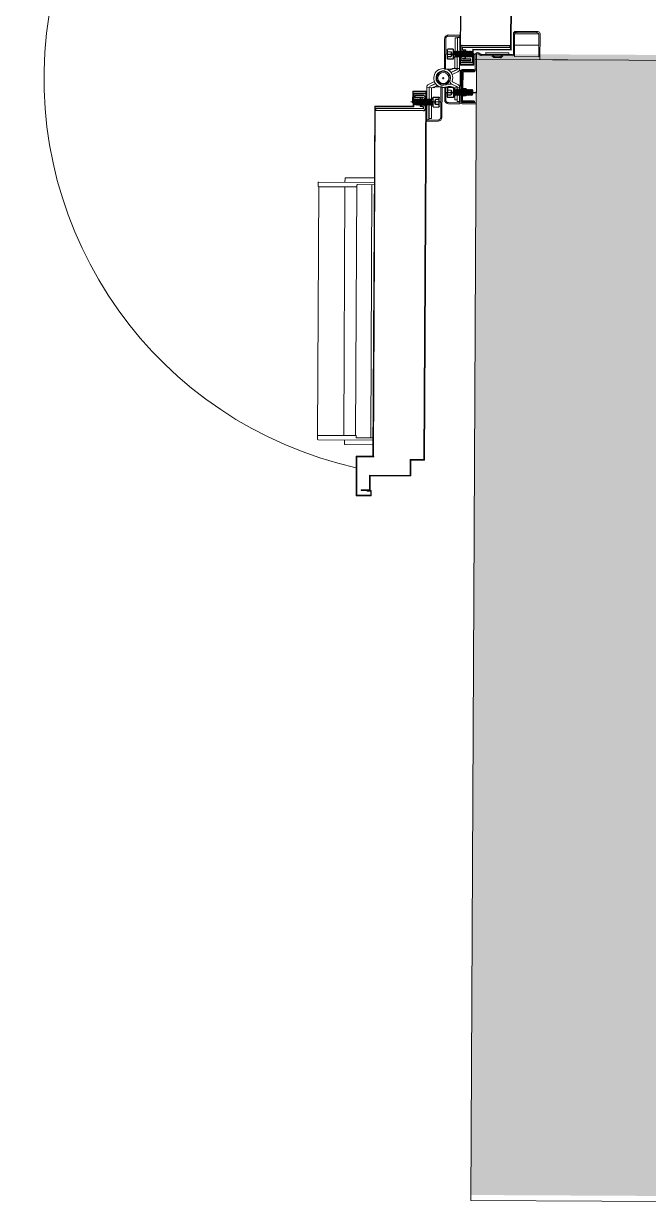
# Model space of a CAD drawing. Header units: centimetres. Extents: x 139057 to 200038, y 34824 to 80516.
# Drawn here: x 176458.8 to 176541, y 52712.3 to 52867.8 of the extents above; entities that cross this region are included whole.
import ezdxf

# ---------------------------------------------------------------- set-up
doc = ezdxf.new("R2010")
doc.units = ezdxf.units.CM
doc.header["$LTSCALE"] = 100
doc.linetypes.add('TRATTEGGIATA', pattern=[0.75, 0.5, -0.25])
doc.layers.get('0').update_dxf_attribs({"lineweight": 0})
doc.layers.add('410_STRUTTURE_001-AM_0', color=7, linetype='Continuous', lineweight=0)
doc.layers.add('441_SERRAMENTI_001-AM_0', color=1, linetype='Continuous', lineweight=0)
for name, color, linetype in [('_retini_strutture', 7, 'Continuous'), ('Layer1', 7, 'Continuous'), ('Layer2', 2, 'Continuous'), ('Layer3', 7, 'Continuous')]:
    doc.layers.add(name, color=color, linetype=linetype)

# ---------------------------------------------------------------- blocks, each defined once
blk = doc.blocks.new('rf')
at = {"layer": 'Layer1', "color": 9, "linetype": 'Continuous'}
for p, q in [((-5, -126), (-5, 0)), ((0, 0), (-5, 0)), ((0, -125), (0, 0)), ((11.6, -117), (6.6, -117)), ((6.6, -125), (6.6, -117)), ((11.6, -126), (11.6, -117)), ((24.4, -126), (24.4, -117)), ((29.4, -117), (24.4, -117)), ((29.4, -125), (29.4, -117)), ((30, -125), (30, -103)), ((35, -103), (30, -103)), ((35, -126), (35, -103)), ((7.6, -130), (-1, -130)), ((6.6, -125), (0, -125)), ((29.7, -130), (7.6, -130)), ((24.4, -125), (11.6, -125)), ((31, -130), (28.4, -130)), ((30, -125), (29.4, -125))]:
    blk.add_line(p, q, dxfattribs=at)
for centre, start, end in [((-1, -126), 180, 270), ((7.6, -126), 270, 0), ((28.4, -126), 180, 270), ((31, -126), 270, 0)]:
    blk.add_arc(centre, 4, start, end, dxfattribs=at)
at = {"layer": 'Layer2', "color": 9, "linetype": 'Continuous'}
for p, q in [((11.6, -117), (10, -118)), ((10, -118), (11.6, -119)), ((11.6, -119), (10, -120)), ((10, -120), (11.6, -121)), ((11.6, -121), (10, -122)), ((10, -122), (11.6, -123)), ((11.6, -123), (10, -124)), ((10, -124), (11.6, -125)), ((25.2, -117), (24.4, -117.5)), ((24.4, -117.5), (26, -118.5)), ((26, -118.5), (24.4, -119.5)), ((24.4, -119.5), (26, -120.5)), ((26, -120.5), (24.4, -121.5)), ((24.4, -121.5), (26, -122.5)), ((26, -122.5), (24.4, -123.5)), ((24.4, -123.5), (26, -124.5)), ((11.6, -125), (10, -126)), ((10, -126), (11.5, -126.9)), ((11.4, -127.1), (10, -128)), ((10, -128), (10.7, -128.5)), ((26, -124.5), (24.4, -125.5)), ((24.4, -125.5), (26, -126.5)), ((26, -126.5), (24.6, -127.4)), ((24.8, -127.8), (26, -128.5)), ((26, -128.5), (25.5, -128.8))]:
    blk.add_line(p, q, dxfattribs=at)
blk = doc.blocks.new('COPRITESTA2C')
for p, q in [((0, 0), (44, 0)), ((0, 0), (0, -10)), ((44, 0), (44, -15)), ((-1, -10), (-1, -20)), ((-1, -10), (0, -10)), ((-1, -20), (39, -20))]:
    blk.add_line(p, q)
at = {"linetype": 'TRATTEGGIATA', "ltscale": 10}
for p, q in [((42.5, 0), (42.5, -15)), ((-1, -18.5), (39, -18.5))]:
    blk.add_line(p, q, dxfattribs=at)
blk.add_arc((39, -15), 5, 270, 0)
blk.add_arc((39, -15), 3.5, 270, 0, dxfattribs=at)
blk = doc.blocks.new('COPRITESTA1C')
for p, q in [((0, 0), (0, -10)), ((0, 0), (21, 0)), ((21, 0), (21, -15)), ((-1, -10), (-1, -20)), ((-1, -10), (0, -10)), ((-1, -20), (16, -20))]:
    blk.add_line(p, q)
at = {"linetype": 'TRATTEGGIATA', "ltscale": 10}
for p, q in [((19.5, 0), (19.5, -15)), ((-1, -18.5), (16, -18.5))]:
    blk.add_line(p, q, dxfattribs=at)
blk.add_arc((16, -15), 3.5, 270, 0, dxfattribs=at)
blk.add_arc((16, -15), 5, 270, 0)
blk = doc.blocks.new('VTR0210A')
at = {"layer": 'Layer1', "color": 9}
for p, q in [((-33, 2.8), (-33, -1.8)), ((-32.9, -2.2), (-32.5, 4)), ((-32.9, 3.2), (-32.5, 4)), ((-32.5, 4), (-32, 3)), ((-32, -4), (-31.5, 4)), ((-32, 3), (-31.5, 4)), ((-31.5, 4), (-31, 3)), ((-31, -4), (-30.5, 4)), ((-31, 3), (-30.5, 4)), ((-30.5, 4), (-30, 3)), ((-30, -4), (-29.5, 4)), ((-30, 3), (-29.5, 4)), ((-29.5, 4), (-29, 3)), ((-29, -4), (-28.5, 4)), ((-29, 3), (-28.5, 4)), ((-28.5, 4), (-28, 3)), ((-28, -4), (-27.5, 4)), ((-28, 3), (-27.5, 4)), ((-27.5, 4), (-27, 3)), ((-27, -4), (-26.5, 4)), ((-27, 3), (-26.5, 4)), ((-26.5, 4), (-26, 3)), ((-26, -4), (-25.5, 4)), ((-26, 3), (-25.5, 4)), ((-25.5, 4), (-25, 3)), ((-25, -4), (-24.5, 4)), ((-25, 3), (-24.5, 4)), ((-24.5, 4), (-24, 3)), ((-24, -4), (-23.5, 4)), ((-24, 3), (-23.5, 4)), ((-23.5, 4), (-23, 3)), ((-23, -4), (-22.5, 4)), ((-23, 3), (-22.5, 4)), ((-22.5, 4), (-22, 3)), ((-22, -4), (-21.5, 4)), ((-22, 3), (-21.5, 4)), ((-21.5, 4), (-21, 3)), ((-21, -4), (-20.5, 4)), ((-21, 3), (-20.5, 4)), ((-20.5, 4), (-20, 3)), ((-20, -4), (-19.5, 4)), ((-20, 3), (-19.5, 4)), ((-19.5, 4), (-19, 3)), ((-19, -4), (-18.5, 4)), ((-19, 3), (-18.5, 4)), ((-18.5, 4), (-18, 3)), ((-18, -4), (-17.5, 4)), ((-18, 3), (-17.5, 4)), ((-17.5, 4), (-17, 3)), ((-17, -4), (-16.5, 4)), ((-17, 3), (-16.5, 4)), ((-16.5, 4), (-16, 3)), ((-16, -4), (-15.5, 4)), ((-16, 3), (-15.5, 4)), ((-15.5, 4), (-15, 3)), ((-15, -4), (-14.5, 4)), ((-15, 3), (-14.5, 4)), ((-14.5, 4), (-14, 3)), ((-14, -4), (-13.5, 4)), ((-14, 3), (-13.5, 4)), ((-13.5, 4), (-13, 3)), ((-13, -4), (-12.5, 4)), ((-13, 3), (-12.5, 4)), ((-12.5, 4), (-12, 3)), ((-12, -4), (-11.5, 4)), ((-12, 3), (-11.5, 4)), ((-11.5, 4), (-11, 3)), ((-11, -4), (-10.5, 4)), ((-11, 3), (-10.5, 4)), ((-10.5, 4), (-10, 3)), ((-10, 3), (-9.7, 3.6)), ((-8, 4), (-9, 4)), ((-8, 6.5), (-0.8, 6.5)), ((-8, 6.5), (-8, -6.5)), ((-5, 3.2), (-6, 0)), ((-6, 0), (-5, -3.2)), ((-5, 3.2), (-5, -3.2)), ((0, 3.2), (-5, 3.2)), ((0, 5.7), (0, -5.7)), ((-32.9, -2.2), (-32, -4)), ((-32, -4), (-31.5, -3)), ((-31.5, -3), (-31, -4)), ((-31, -4), (-30.5, -3)), ((-30.5, -3), (-30, -4)), ((-30, -4), (-29.5, -3)), ((-29.5, -3), (-29, -4)), ((-29, -4), (-28.5, -3)), ((-28.5, -3), (-28, -4)), ((-28, -4), (-27.5, -3)), ((-27.5, -3), (-27, -4)), ((-27, -4), (-26.5, -3)), ((-26.5, -3), (-26, -4)), ((-26, -4), (-25.5, -3)), ((-25.5, -3), (-25, -4)), ((-25, -4), (-24.5, -3)), ((-24.5, -3), (-24, -4)), ((-24, -4), (-23.5, -3)), ((-23.5, -3), (-23, -4)), ((-23, -4), (-22.5, -3)), ((-22.5, -3), (-22, -4)), ((-22, -4), (-21.5, -3)), ((-21.5, -3), (-21, -4)), ((-21, -4), (-20.5, -3)), ((-20.5, -3), (-20, -4)), ((-20, -4), (-19.5, -3)), ((-19.5, -3), (-19, -4)), ((-19, -4), (-18.5, -3)), ((-18.5, -3), (-18, -4)), ((-18, -4), (-17.5, -3)), ((-17.5, -3), (-17, -4)), ((-17, -4), (-16.5, -3)), ((-16.5, -3), (-16, -4)), ((-16, -4), (-15.5, -3)), ((-15.5, -3), (-15, -4)), ((-15, -4), (-14.5, -3)), ((-14.5, -3), (-14, -4)), ((-14, -4), (-13.5, -3)), ((-13.5, -3), (-13, -4)), ((-13, -4), (-12.5, -3)), ((-12.5, -3), (-12, -4)), ((-12, -4), (-11.5, -3)), ((-11.5, -3), (-11, -4)), ((-11, -4), (-10.5, -3)), ((-10.5, -3), (-10.2, -3.6)), ((-8, -4), (-9.5, -4)), ((-8, -6.5), (-0.8, -6.5)), ((0, -3.2), (-5, -3.2))]:
    blk.add_line(p, q, dxfattribs=at)
for centre, start, end in [((-32.2, 2.8), 153.4349, 180), ((-9, 3.2), 90, 153.4349), ((-0.8, 5.7), 0, 90), ((-32.2, -1.8), 180, 206.5651), ((-9.5, -3.2), 206.5651, 270), ((-0.8, -5.7), 270, 0)]:
    blk.add_arc(centre, 0.8, start, end, dxfattribs=at)
at = {"layer": 'Layer3', "color": 9, "linetype": 'TRATTEGGIATA', "ltscale": 3}
for p, q in [((1.1, 0), (-37.2, 0)), ((-32.5, -3), (-32, 3)), ((-31.5, -3), (-31, 3)), ((-30.5, -3), (-30, 3)), ((-29.5, -3), (-29, 3)), ((-28.5, -3), (-28, 3)), ((-27.5, -3), (-27, 3)), ((-26.5, -3), (-26, 3)), ((-25.5, -3), (-25, 3)), ((-24.5, -3), (-24, 3)), ((-23.5, -3), (-23, 3)), ((-22.5, -3), (-22, 3)), ((-21.5, -3), (-21, 3)), ((-20.5, -3), (-20, 3)), ((-19.5, -3), (-19, 3)), ((-18.5, -3), (-18, 3)), ((-17.5, -3), (-17, 3)), ((-16.5, -3), (-16, 3)), ((-15.5, -3), (-15, 3)), ((-14.5, -3), (-14, 3)), ((-13.5, -3), (-13, 3)), ((-12.5, -3), (-12, 3)), ((-11.5, -3), (-11, 3)), ((-10.5, -3), (-10, 3))]:
    blk.add_line(p, q, dxfattribs=at)
blk = doc.blocks.new('CRN190C')
at = {"layer": 'Layer1', "color": 9}
for p, q in [((-28.5, 11), (-28.5, -5.5)), ((-28.5, 11), (-27, 11)), ((-27, 11), (-27, -4.5)), ((-4.6, 0), (-4.6, -4)), ((-4.6, 0), (4.6, 0)), ((-3.1, 0), (-3.1, -4)), ((3.1, 0), (3.1, -4)), ((4.6, 0), (4.6, -4)), ((11.5, 11), (11.5, -4.5)), ((11.5, 11), (13, 11)), ((13, 11), (13, -5.5)), ((-28, -6), (-5.1, -6)), ((-27, -4.5), (-5.1, -4.5)), ((-5.1, -6), (5.1, -6)), ((11.5, -4.5), (5.1, -4.5)), ((5.1, -6), (12.5, -6))]:
    blk.add_line(p, q, dxfattribs=at)
for centre, radius, start, end in [((-28, -5.5), 0.5, 180, 270), ((-5.1, -4), 2, 270, 0), ((-5.1, -4), 0.5, 270, 0), ((5.1, -4), 2, 180, 270), ((5.1, -4), 0.5, 180, 270), ((12.5, -5.5), 0.5, 270, 0)]:
    blk.add_arc(centre, radius, start, end, dxfattribs=at)
at = {"layer": 'Layer2', "color": 9}
for p, q in [((-4, 0), (-3.1, -0.5)), ((4, -0.5), (3.1, 0)), ((-4, -1), (-3.1, -0.5)), ((-3.1, -1.5), (-4, -1)), ((-4, -2), (-3.1, -1.5)), ((-3.1, -2.5), (-4, -2)), ((-4, -3), (-3.1, -2.5)), ((-3.1, -3.5), (-4, -3)), ((-4, -4), (-3.1, -3.5)), ((-3.1, -4.5), (-4, -4)), ((-4, -5), (-3.1, -4.5)), ((-3.5, -5.3), (-4, -5)), ((3.1, -1), (4, -0.5)), ((4, -1.5), (3.1, -1)), ((3.1, -2), (4, -1.5)), ((4, -2.5), (3.1, -2)), ((3.1, -3), (4, -2.5)), ((4, -3.5), (3.1, -3)), ((3.1, -4), (4, -3.5)), ((4, -4.5), (3.1, -4)), ((3.3, -4.9), (4, -4.5)), ((4, -5.5), (3.5, -5.2)), ((3.9, -5.6), (4, -5.5))]:
    blk.add_line(p, q, dxfattribs=at)
blk = doc.blocks.new('PORTA 140 RUOTATA')
at = {"ltscale": 10}
for p, q in [((-787, -488.6), (-1167.3, -751.5)), ((-785.9, -488.8), (-1166.2, -751.7)), ((-744.9, -541), (-1145.7, -818)), ((-746.1, -540.8), (-1145.5, -816.9)), ((-1151.7, -796), (-1219.9, -697.3)), ((-1171.2, -708), (-1199.2, -727.3)), ((-1170.4, -709.2), (-1194.2, -725.7)), ((-1170.4, -709.2), (-1194.2, -725.7)), ((-1151.8, -733.5), (-1168.3, -709.6)), ((-1167.5, -710.8), (-1166.3, -709.9)), ((-1167.1, -708.8), (-1150.6, -732.6)), ((-1194.2, -725.7), (-1195.1, -724.5)), ((-1151.3, -736.8), (-1174.9, -753)), ((-1173.6, -750.3), (-1152.2, -735.6)), ((-1152.6, -732.3), (-1151.4, -731.5)), ((-1151.3, -787.8), (-1174.3, -754.5)), ((-1173.1, -753.7), (-1150.1, -787)), ((-1170.1, -757.1), (-1168.5, -755.9)), ((-1170.1, -757.1), (-1153.1, -781.8)), ((-1168.5, -755.9), (-1151.4, -780.6)), ((-1167.3, -751.5), (-1139.1, -792.4)), ((-1166.2, -751.7), (-1138, -792.6)), ((-1168, -768.3), (-1167.4, -765.3)), ((-1162.8, -775.8), (-1168, -768.3)), ((-1166.5, -768.6), (-1168, -768.3)), ((-1166.5, -768.6), (-1166, -765.5)), ((-1166.5, -768.6), (-1162.5, -774.3)), ((-1162.5, -774.3), (-1162.8, -775.8)), ((-1162.8, -775.8), (-1159.8, -776.3)), ((-1162.5, -774.3), (-1159.5, -774.9)), ((-1146.8, -792.6), (-1225.8, -847.2)), ((-1139.1, -792.4), (-1154.9, -803.3)), ((-1153.1, -781.8), (-1151.4, -780.6)), ((-1138, -792.6), (-1152, -802.3)), ((-1147.1, -790), (-1149.9, -788.9)), ((-1149.4, -787.5), (-1146.6, -788.6)), ((-1153.6, -819.8), (-1162.4, -807)), ((-1161.4, -804.5), (-1162.2, -803.3)), ((-1145.9, -793.8), (-1161.4, -804.5)), ((-1152.3, -818.9), (-1161.1, -806.2)), ((-1156, -803.1), (-1143.4, -794.4)), ((-1156, -803.1), (-1145.7, -818)), ((-1154.9, -803.3), (-1145.5, -816.9)), ((-1153.2, -802.1), (-1144.2, -815.1)), ((-1152, -802.3), (-1143.5, -814.6)), ((-1151.7, -796), (-1150.8, -797.2)), ((-1148, -823.9), (-1114.1, -800.4)), ((-1147.9, -824), (-1114.1, -800.7)), ((-1145.1, -825.7), (-1112.4, -803.1)), ((-1143.4, -794.4), (-1142.9, -795)), ((-1153.1, -821.3), (-1186, -844)), ((-1152.3, -822.5), (-1185.2, -845.3)), ((-1153.1, -821.3), (-1152.3, -822.5)), ((-1143.5, -814.6), (-1144.2, -815.1)), ((-1189.3, -844.5), (-1199.9, -829.3)), ((-1198.6, -828.4), (-1188.1, -843.6)), ((-1167.9, -833.3), (-1168.7, -832.1)), ((-1158.6, -838.6), (-1165.3, -834.9)), ((-1158.8, -827.1), (-1159.7, -825.8)), ((-1150.3, -832.8), (-1151.4, -825.3)), ((-1147.3, -832.4), (-1148.5, -824.8)), ((-1146.9, -833.4), (-1148.3, -824.8)), ((-1147.2, -831.8), (-1148.3, -824.8)), ((-1146.4, -845.2), (-1148.4, -846.6)), ((-1146.7, -846.9), (-1148.1, -844.9)), ((-1149.1, -873.9), (-1548.2, -1149.7)), ((-1149.3, -875), (-1547.1, -1149.9)), ((-1151.3, -877.2), (-1150.6, -876.7)), ((-1142.8, -889.5), (-1151.3, -877.2)), ((-1141.6, -889.7), (-1150.6, -876.7)), ((-1139.9, -888.5), (-1149.3, -875)), ((-1138.8, -888.7), (-1149.1, -873.9)), ((-1156.8, -899.2), (-1142.8, -889.5)), ((-1128.1, -940.9), (-1156.8, -899.2)), ((-1139.9, -888.5), (-1155.7, -899.4)), ((-1126.9, -941.1), (-1155.7, -899.4)), ((-1151.4, -897.4), (-1151.9, -896.8)), ((-1138.8, -888.7), (-1151.4, -897.4)), ((-1128.1, -940.9), (-1506.2, -1202.2)), ((-1126.9, -941.1), (-1505.7, -1202.8)), ((-1183.3, -1025.6), (-1204.6, -994.7)), ((-1210.2, -1002.4), (-1484, -1191.6)), ((-1199.5, -1017.9), (-1212, -999.9)), ((-1168.1, -1058.2), (-1209.6, -998.2)), ((-1199.8, -1019.3), (-1470.2, -1206.3)), ((-1173, -1061.6), (-1201.4, -1020.5)), ((-1192.6, -1033.3), (-1461.4, -1219.1)), ((-1183.5, -1027), (-1187.6, -1029.9)), ((-1173, -1061.6), (-1442.2, -1247.7)), ((-1171.6, -1061.9), (-1168.3, -1059.6)), ((-1548.2, -1149.7), (-1538, -1164.5)), ((-1547.1, -1149.9), (-1536.9, -1164.7)), ((-1538, -1164.5), (-1555.1, -1176.3)), ((-1536.9, -1164.7), (-1554, -1176.6)), ((-1555.1, -1176.3), (-1524.8, -1220.2)), ((-1554, -1176.6), (-1523.7, -1220.4)), ((-1472.3, -1224.3), (-1493.7, -1193.4)), ((-1447.2, -1250.1), (-1488.7, -1190)), ((-1473.2, -1207.2), (-1486.3, -1188.3)), ((-1494.4, -1220.7), (-1507.3, -1201.9)), ((-1493.2, -1220.9), (-1506.2, -1202.1)), ((-1470.7, -1205.5), (-1473.2, -1207.2)), ((-1442.3, -1246.7), (-1470.7, -1205.5)), ((-1524.8, -1220.2), (-1540.8, -1231.2)), ((-1523.7, -1220.4), (-1539.7, -1231.4)), ((-1493.2, -1220.9), (-1536, -1250.4)), ((-1494.4, -1220.7), (-1535.8, -1249.3)), ((-1470.9, -1224.6), (-1466.8, -1221.7)), ((-1541.6, -1230), (-1547.4, -1234)), ((-1536, -1250.4), (-1547.4, -1234)), ((-1541.8, -1231.1), (-1546.3, -1234.2)), ((-1535.8, -1249.3), (-1546.3, -1234.2)), ((-1539.2, -1235), (-1541.8, -1231.1)), ((-1534.1, -1240.9), (-1541.6, -1230)), ((-1539.7, -1231.4), (-1533.4, -1240.5)), ((-1538.5, -1234.5), (-1539.2, -1235)), ((-1533.4, -1240.5), (-1534.1, -1240.9)), ((-1442.6, -1248.1), (-1445.8, -1250.3))]:
    blk.add_line(p, q, dxfattribs=at)
for p, q in [((-1149.7, -821.4), (-1114.3, -796.9)), ((-1114.1, -800.4), (-1115.8, -797.9)), ((-1114.1, -800.7), (-1112.4, -803.1)), ((-1169.5, -835.1), (-1184.7, -845.6)), ((-1167.8, -837.5), (-1183, -848)), ((-1167.7, -837.7), (-1181.2, -847.1)), ((-1162.1, -840.3), (-1166.8, -837.6)), ((-1160.1, -841.2), (-1166.7, -837.5)), ((-1143.8, -833.9), (-1145.1, -825.7)), ((-1183, -848), (-1184.7, -845.6)), ((-1181.2, -847.1), (-1179.5, -849.5)), ((-1167.1, -840.9), (-1179.5, -849.5)), ((-1163.6, -843), (-1167.1, -840.9)), ((-1149.7, -866.1), (-1182.4, -888.7)), ((-1146.8, -868), (-1182.2, -892.5)), ((-1146.9, -867.8), (-1180.7, -891.2)), ((-1145.1, -870.4), (-1180.5, -894.9)), ((-1151, -857.9), (-1149.7, -866.1)), ((-1147.9, -858.4), (-1146.5, -867)), ((-1147.6, -860), (-1146.5, -867)), ((-1147.5, -859.5), (-1146.3, -867)), ((-1144.5, -859), (-1143.4, -866.5)), ((-1180.7, -891.2), (-1182.4, -888.7)), ((-1182.2, -892.5), (-1180.5, -894.9))]:
    blk.add_line(p, q)
for points in [[(-1164.5, -744.1), (-1152.2, -735.6), (-1170.4, -709.2), (-1182.7, -717.8)], [(-1176.9, -752.6), (-1164.5, -744.1), (-1182.7, -717.8), (-1195.1, -726.3)]]:
    blk.add_lwpolyline(points, close=True, dxfattribs=at)
for radius in [9, 7.5, 7.25]:
    blk.add_circle((-1147.4, -845.9), radius, dxfattribs=at)
for centre, radius, start, end in [((-1147.4, -845.9), 524.8, 226.9506, 34.65), ((-1169.5, -710.5), 3, 34.65, 124.65), ((-1169.5, -710.5), 1.5, 34.65, 124.65), ((-1153, -734.3), 1.5, 304.65, 34.65), ((-1153, -734.3), 3, 304.65, 34.65), ((-1171.9, -752.8), 3, 124.65, 214.65), ((-1171.9, -752.8), 1.5, 124.65, 214.65), ((-1168.9, -765), 1.5, 349.65, 34.65), ((-1168.9, -765), 3, 349.65, 34.65), ((-1160.1, -777.8), 1.5, 34.65, 79.65), ((-1160.1, -777.8), 3, 34.65, 79.65), ((-1148.8, -786.1), 3, 214.65, 249.65), ((-1148.8, -786.1), 1.5, 214.65, 249.65), ((-1147.7, -791.4), 1.5, 304.65, 69.65), ((-1147.7, -791.4), 3, 304.65, 69.65), ((-1159.9, -805.3), 3, 124.65, 214.65), ((-1159.9, -805.3), 1.5, 124.65, 214.65), ((-1154.8, -820.6), 1.5, 304.65, 34.65), ((-1154.8, -820.6), 3, 304.65, 34.65), ((-1147.5, -824.7), 4, 124.65, 188.8517), ((-1147.5, -824.7), 1, 124.65, 188.8517), ((-1147.4, -845.9), 12.5, 191.2525, 142.77), ((-1158.1, -837.7), 1, 240.4483, 322.77), ((-1147.4, -845.9), 9.5, 191.2525, 142.77), ((-1151.2, -833), 1, 286.53, 8.8517), ((-1151.2, -833), 4, 353.6446, 8.8517), ((-1186.9, -842.8), 3, 214.65, 304.65), ((-1186.9, -842.8), 1.5, 214.65, 304.65), ((-1158.1, -837.7), 4, 240.4483, 322.77), ((-1200.3, -1018.5), 1, 304.65, 34.65), ((-1184.1, -1026.2), 1, 304.65, 34.65), ((-1172.2, -1061.1), 1, 214.65, 304.65), ((-1168.9, -1058.8), 1, 304.65, 34.65), ((-1471.5, -1223.8), 1, 214.65, 304.65), ((-1446.4, -1249.5), 1, 214.65, 304.65), ((-1443.1, -1247.2), 1, 304.65, 34.65)]:
    blk.add_arc(centre, radius, start, end, dxfattribs=at)
for centre, radius, start, end in [((-1167.2, -838.3), 4, 60.4483, 124.65), ((-1167.2, -838.3), 1, 60.4483, 124.65), ((-1167.2, -838.3), 0.8, 60.4483, 124.65), ((-1147.5, -824.7), 0.8, 124.65, 188.8517), ((-1167.5, -849.9), 8, 11.2525, 60.4483), ((-1167.5, -849.9), 11, 11.2525, 60.4483), ((-1147.3, -867.1), 4, 304.65, 8.8517)]:
    blk.add_arc(centre, radius, start, end)
at = {"extrusion": (0, 0, -1), "xscale": 0.499999998294912, "yscale": 0.499999998294912, "zscale": -0.4999999999999998}
for p, rotation in [((1163.9, -750.6), 325.3500008161584), ((1130.4, -942), 145.3500008161584)]:
    blk.add_blockref('rf', p, dxfattribs=dict(at, rotation=rotation))
at = {"ltscale": 10}
for name, p, rotation in [('VTR0210A', (-1124.3, -823.8), 304.6499993594288), ('COPRITESTA2C', (-1149.2, -821), 34.64999906248584), ('VTR0210A', (-1166, -852.1), 304.6499993594288), ('COPRITESTA2C', (-1145.6, -870.8), 214.6499990624858), ('VTR0210A', (-1170.5, -868), 124.6499993594288)]:
    blk.add_blockref(name, p, dxfattribs=dict(at, rotation=rotation))
at = {"ltscale": 10, "extrusion": (0, 0, -1), "zscale": -0.9999999999999996, "rotation": 325.3500009375142}
for name, p in [('CRN190C', (1179.9, -831.9)), ('COPRITESTA1C', (1170.4, -835))]:
    blk.add_blockref(name, p, dxfattribs=at)

msp = doc.modelspace()

# ---------------------------------------------------------------- hatches: boundary and pattern name
at = {"layer": '_retini_strutture'}
msp.add_hatch(color=256, dxfattribs=at).paths.add_polyline_path([(176517.63, 52713.83), (176662.63, 52713.1), (176662.72, 52733.1), (176547.73, 52733.68), (176548.37, 52863.67), (176518.37, 52863.82)])

# ---------------------------------------------------------------- linework, layer by layer
at = {"layer": '410_STRUTTURE_001-AM_0', "elevation": 0}
msp.add_lwpolyline([(176672.71, 52732.34), (176672.61, 52712.34), (176517.61, 52713.12), (176518.36, 52863.12), (176548.36, 52862.97), (176547.71, 52732.97)], close=True, dxfattribs=at)

# ---------------------------------------------------------------- block references
at = {"layer": '441_SERRAMENTI_001-AM_0', "xscale": -0.1, "yscale": 0.1, "zscale": 0.1, "rotation": 304.3629984299218}
msp.add_blockref('PORTA 140 RUOTATA', (176519.06, 53003.12, 0), dxfattribs=at)

doc.saveas('drawing.dxf')
